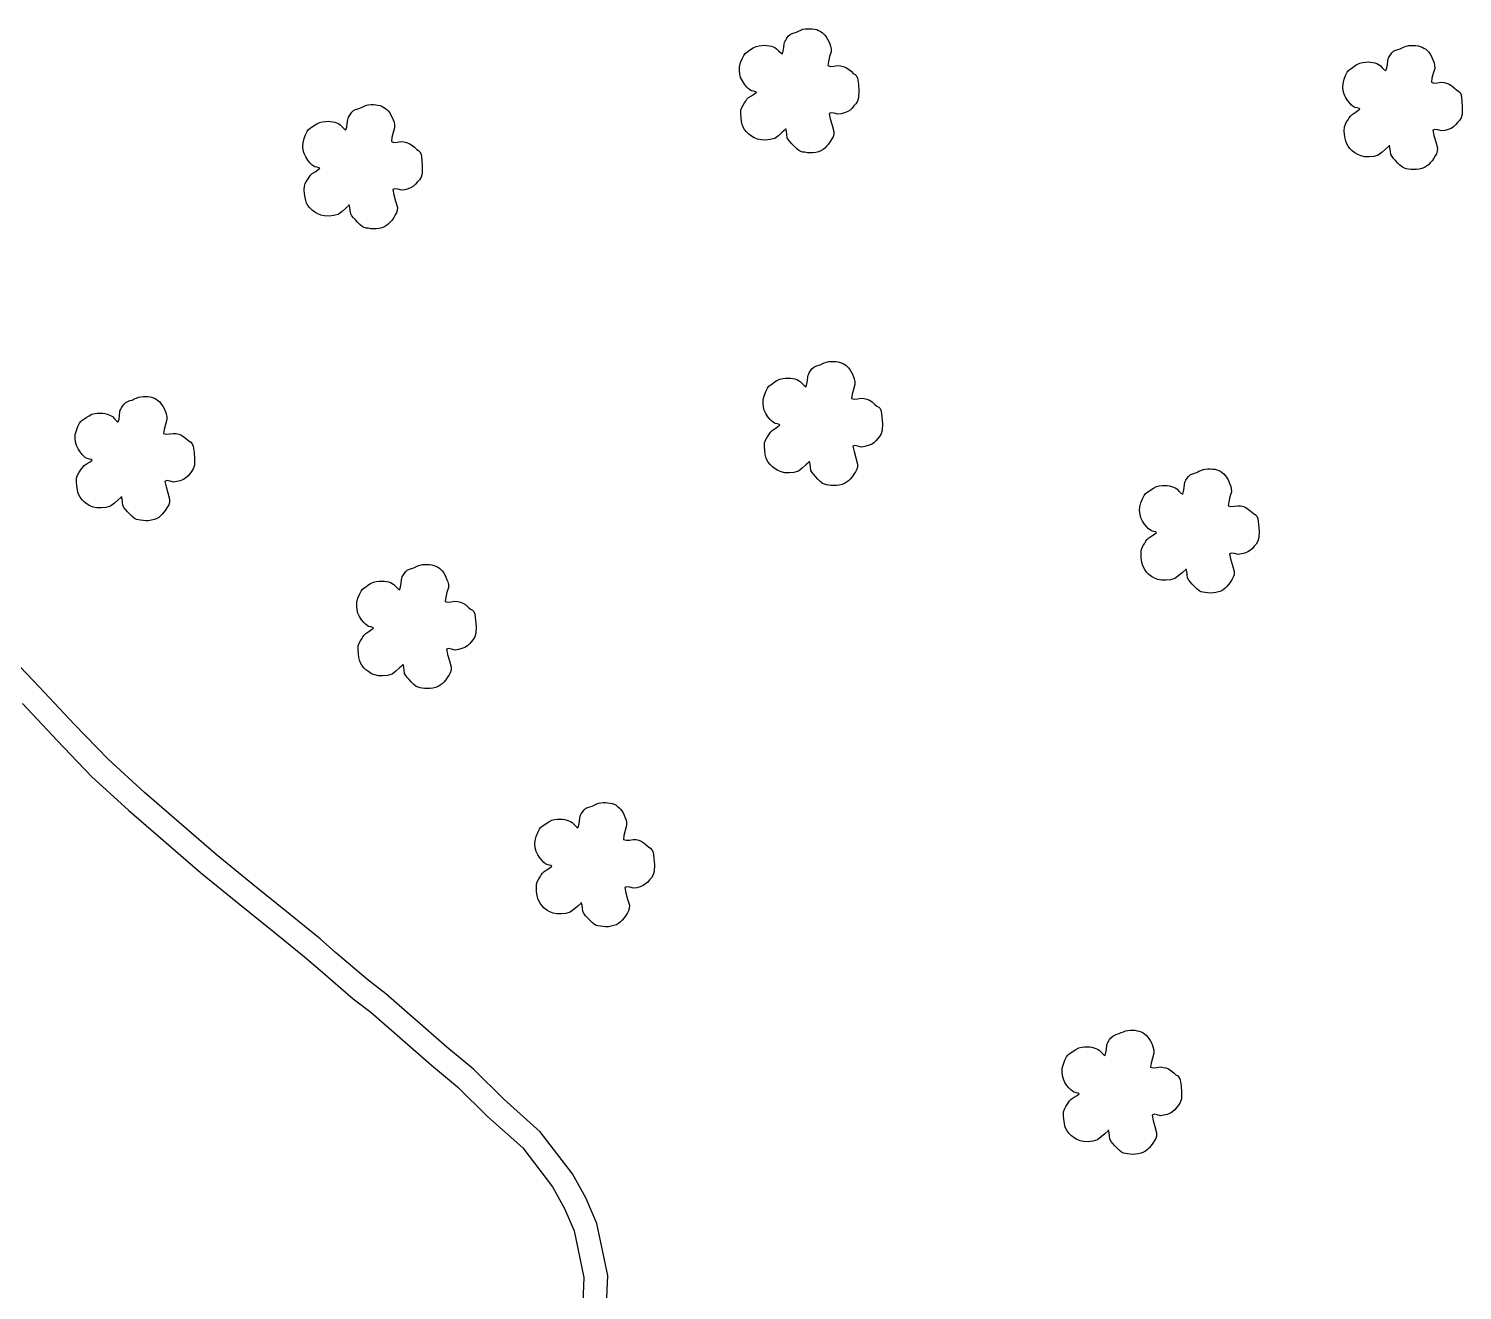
# Model space of a CAD drawing. Extents: x 730929 to 735129, y 7820181 to 7826121.
# Drawn here: x 732560.4 to 732761.2, y 7822710.9 to 7822887.7 of the extents above; entities that cross this region are included whole.
import ezdxf

# ---------------------------------------------------------------- set-up
doc = ezdxf.new("R2010")
doc.units = 0
doc.header["$MEASUREMENT"] = 0
doc.linetypes.add('LIN0', pattern=[0])
for name, color, linetype in [('0114000475014', 5, 'Continuous'), ('RESERVA', 3, 'Continuous'), ('SIMBOLO ARVORE', 118, 'Continuous')]:
    doc.layers.add(name, color=color, linetype=linetype)

msp = doc.modelspace()

# ---------------------------------------------------------------- linework, layer by layer
at = {"layer": '0114000475014'}
msp.add_lwpolyline([(732559.48, 7822793.11), (732564.34, 7822787.92), (732569.18, 7822782.9), (732574.4, 7822778.13), (732584.46, 7822769.42), (732589.68, 7822765.16), (732594.73, 7822761.09), (732599.03, 7822757.61), (732601.19, 7822755.72), (732605.81, 7822751.74), (732608.29, 7822749.83), (732616.78, 7822742.44), (732620.43, 7822739.39), (732624.63, 7822735.25), (732629.58, 7822730.82), (732633.74, 7822725.38), (732635.42, 7822722.34), (732636.79, 7822719.2), (732638.14, 7822712.66), (732638, 7822709.15)], dxfattribs=at)
at = {"layer": 'RESERVA', "flags": 128}
msp.add_lwpolyline([(732641.32, 7822708.73), (732641.48, 7822712.94), (732639.98, 7822720.22), (732638.41, 7822723.82), (732636.53, 7822727.21), (732632.04, 7822733.09), (732626.91, 7822737.68), (732622.67, 7822741.85), (732618.94, 7822744.97), (732610.4, 7822752.41), (732607.92, 7822754.32), (732603.37, 7822758.23), (732601.18, 7822760.15), (732596.82, 7822763.68), (732591.78, 7822767.74), (732586.61, 7822771.97), (732576.61, 7822780.62), (732571.51, 7822785.29), (732566.75, 7822790.22), (732561.9, 7822795.4), (732556.41, 7822801.14)], dxfattribs=at)
at = {"layer": 'SIMBOLO ARVORE', "linetype": 'LIN0', "elevation": 716.76, "flags": 128}
for points in [[(732666.39, 7822873.57), (732665.94, 7822873.17), (732665.44, 7822872.72), (732664.88, 7822872.3), (732664.25, 7822872.13), (732663.6, 7822872.06), (732662.97, 7822872.08), (732662.47, 7822872.19), (732662.02, 7822872.37), (732661.61, 7822872.61), (732661.24, 7822872.9), (732660.92, 7822873.22), (732660.65, 7822873.56), (732660.47, 7822873.89), (732660.34, 7822874.25), (732660.25, 7822874.65), (732660.17, 7822875.18), (732660.12, 7822875.73), (732660.14, 7822876.25), (732660.28, 7822876.64), (732660.46, 7822876.97), (732660.66, 7822877.27), (732660.82, 7822877.53), (732660.99, 7822877.78), (732661.21, 7822878.02), (732661.63, 7822878.29), (732662.03, 7822878.55), (732662.31, 7822878.76), (732662.19, 7822878.85), (732661.93, 7822878.91), (732661.61, 7822878.98), (732661.39, 7822879.12), (732661.16, 7822879.3), (732660.92, 7822879.55), (732660.63, 7822879.92), (732660.35, 7822880.36), (732660.11, 7822880.83), (732659.98, 7822881.32), (732659.93, 7822881.83), (732659.96, 7822882.35), (732660.11, 7822882.93), (732660.32, 7822883.47), (732660.55, 7822883.94), (732660.73, 7822884.19), (732660.93, 7822884.36), (732661.16, 7822884.51), (732661.5, 7822884.76), (732661.88, 7822884.99), (732662.29, 7822885.19), (732662.69, 7822885.29), (732663.08, 7822885.34), (732663.46, 7822885.35), (732663.8, 7822885.33), (732664.12, 7822885.29), (732664.41, 7822885.22), (732664.66, 7822885.13), (732664.91, 7822885.02), (732665.15, 7822884.87), (732665.44, 7822884.55), (732665.72, 7822884.28), (732665.97, 7822884.14), (732666.08, 7822884.52), (732666.16, 7822885.02), (732666.21, 7822885.54), (732666.26, 7822885.76), (732666.33, 7822885.93), (732666.42, 7822886.09), (732666.58, 7822886.36), (732666.79, 7822886.62), (732667.03, 7822886.86), (732667.31, 7822887), (732667.62, 7822887.1), (732667.93, 7822887.2), (732668.23, 7822887.34), (732668.52, 7822887.47), (732668.82, 7822887.59), (732669.15, 7822887.65), (732669.48, 7822887.68), (732669.82, 7822887.68), (732670.14, 7822887.66), (732670.46, 7822887.62), (732670.76, 7822887.55), (732671.03, 7822887.44), (732671.29, 7822887.3), (732671.52, 7822887.14), (732671.73, 7822886.97), (732671.92, 7822886.77), (732672.09, 7822886.53), (732672.28, 7822886.23), (732672.45, 7822885.9), (732672.59, 7822885.55), (732672.7, 7822885.23), (732672.77, 7822884.87), (732672.78, 7822884.45), (732672.58, 7822883.76), (732672.4, 7822883.07), (732672.33, 7822882.5), (732672.69, 7822882.4), (732673.17, 7822882.44), (732673.7, 7822882.53), (732674.09, 7822882.48), (732674.46, 7822882.39), (732674.83, 7822882.25), (732675.21, 7822882), (732675.57, 7822881.71), (732675.89, 7822881.41), (732676.14, 7822881.27), (732676.33, 7822881.08), (732676.48, 7822880.74), (732676.6, 7822879.89), (732676.66, 7822878.96), (732676.64, 7822878.05), (732676.48, 7822877.54), (732676.26, 7822877.16), (732675.98, 7822876.85), (732675.73, 7822876.54), (732675.44, 7822876.27), (732675.11, 7822876.05), (732674.67, 7822875.88), (732674.21, 7822875.76), (732673.73, 7822875.69), (732673.23, 7822875.82), (732672.81, 7822875.89), (732672.53, 7822875.79), (732672.67, 7822875.05), (732672.92, 7822874.16), (732673.17, 7822873.29), (732673.15, 7822872.84), (732673.05, 7822872.5), (732672.88, 7822872.22), (732672.67, 7822871.86), (732672.42, 7822871.51), (732672.15, 7822871.2), (732671.91, 7822870.95), (732671.65, 7822870.74), (732671.36, 7822870.57), (732671, 7822870.43), (732670.62, 7822870.34), (732670.22, 7822870.29), (732669.83, 7822870.28), (732669.46, 7822870.3), (732669.1, 7822870.35), (732668.81, 7822870.39), (732668.53, 7822870.46), (732668.26, 7822870.59), (732667.93, 7822870.87), (732667.6, 7822871.2), (732667.29, 7822871.54), (732667.03, 7822871.81), (732666.81, 7822872.09), (732666.63, 7822872.4), (732666.58, 7822872.87), (732666.53, 7822873.32), (732666.43, 7822873.69), (732666.43, 7822873.69)], [(732750.94, 7822871.22), (732750.49, 7822870.83), (732749.99, 7822870.38), (732749.44, 7822869.96), (732748.8, 7822869.78), (732748.15, 7822869.72), (732747.53, 7822869.74), (732747.02, 7822869.85), (732746.57, 7822870.03), (732746.17, 7822870.27), (732745.8, 7822870.55), (732745.47, 7822870.87), (732745.2, 7822871.22), (732745.02, 7822871.54), (732744.89, 7822871.9), (732744.81, 7822872.3), (732744.72, 7822872.84), (732744.68, 7822873.38), (732744.7, 7822873.91), (732744.83, 7822874.3), (732745.01, 7822874.63), (732745.22, 7822874.92), (732745.37, 7822875.19), (732745.55, 7822875.43), (732745.77, 7822875.67), (732746.19, 7822875.95), (732746.58, 7822876.2), (732746.87, 7822876.42), (732746.74, 7822876.51), (732746.49, 7822876.57), (732746.17, 7822876.64), (732745.94, 7822876.77), (732745.71, 7822876.96), (732745.48, 7822877.21), (732745.18, 7822877.58), (732744.9, 7822878.01), (732744.67, 7822878.49), (732744.54, 7822878.98), (732744.49, 7822879.49), (732744.52, 7822880.01), (732744.67, 7822880.59), (732744.87, 7822881.13), (732745.1, 7822881.6), (732745.28, 7822881.84), (732745.48, 7822882.02), (732745.72, 7822882.16), (732746.06, 7822882.41), (732746.44, 7822882.65), (732746.84, 7822882.85), (732747.24, 7822882.95), (732747.64, 7822883), (732748.02, 7822883.01), (732748.36, 7822882.99), (732748.67, 7822882.94), (732748.96, 7822882.87), (732749.22, 7822882.79), (732749.46, 7822882.68), (732749.7, 7822882.53), (732750, 7822882.2), (732750.28, 7822881.93), (732750.52, 7822881.8), (732750.64, 7822882.17), (732750.71, 7822882.67), (732750.77, 7822883.19), (732750.82, 7822883.42), (732750.88, 7822883.59), (732750.97, 7822883.75), (732751.14, 7822884.01), (732751.34, 7822884.28), (732751.58, 7822884.52), (732751.87, 7822884.65), (732752.17, 7822884.76), (732752.49, 7822884.85), (732752.78, 7822884.99), (732753.07, 7822885.13), (732753.38, 7822885.24), (732753.7, 7822885.3), (732754.04, 7822885.33), (732754.37, 7822885.34), (732754.7, 7822885.32), (732755.01, 7822885.27), (732755.31, 7822885.2), (732755.59, 7822885.09), (732755.84, 7822884.96), (732756.08, 7822884.8), (732756.28, 7822884.62), (732756.47, 7822884.42), (732756.65, 7822884.18), (732756.83, 7822883.88), (732757, 7822883.55), (732757.14, 7822883.2), (732757.26, 7822882.89), (732757.33, 7822882.53), (732757.34, 7822882.11), (732757.14, 7822881.41), (732756.96, 7822880.73), (732756.89, 7822880.16), (732757.24, 7822880.06), (732757.72, 7822880.09), (732758.25, 7822880.18), (732758.65, 7822880.14), (732759.02, 7822880.05), (732759.38, 7822879.91), (732759.76, 7822879.65), (732760.12, 7822879.36), (732760.45, 7822879.07), (732760.69, 7822878.93), (732760.89, 7822878.73), (732761.04, 7822878.39), (732761.16, 7822877.55), (732761.21, 7822876.61), (732761.2, 7822875.71), (732761.04, 7822875.2), (732760.81, 7822874.81), (732760.54, 7822874.51), (732760.28, 7822874.2), (732760, 7822873.93), (732759.66, 7822873.71), (732759.23, 7822873.54), (732758.76, 7822873.41), (732758.29, 7822873.34), (732757.79, 7822873.48), (732757.36, 7822873.55), (732757.08, 7822873.45), (732757.23, 7822872.7), (732757.48, 7822871.82), (732757.73, 7822870.94), (732757.71, 7822870.5), (732757.6, 7822870.16), (732757.43, 7822869.88), (732757.22, 7822869.51), (732756.98, 7822869.17), (732756.71, 7822868.86), (732756.46, 7822868.6), (732756.2, 7822868.39), (732755.91, 7822868.22), (732755.55, 7822868.09), (732755.17, 7822868), (732754.78, 7822867.94), (732754.39, 7822867.94), (732754.01, 7822867.96), (732753.65, 7822868.01), (732753.36, 7822868.04), (732753.09, 7822868.12), (732752.81, 7822868.25), (732752.48, 7822868.53), (732752.16, 7822868.85), (732751.85, 7822869.2), (732751.59, 7822869.47), (732751.37, 7822869.75), (732751.19, 7822870.05), (732751.13, 7822870.52), (732751.08, 7822870.98), (732750.99, 7822871.35), (732750.99, 7822871.35)], [(732605.23, 7822862.92), (732604.78, 7822862.52), (732604.28, 7822862.07), (732603.73, 7822861.65), (732603.09, 7822861.48), (732602.44, 7822861.41), (732601.82, 7822861.43), (732601.31, 7822861.54), (732600.86, 7822861.72), (732600.46, 7822861.96), (732600.09, 7822862.25), (732599.76, 7822862.56), (732599.49, 7822862.91), (732599.31, 7822863.24), (732599.18, 7822863.6), (732599.1, 7822864), (732599.01, 7822864.53), (732598.97, 7822865.08), (732598.99, 7822865.6), (732599.12, 7822865.99), (732599.3, 7822866.32), (732599.51, 7822866.62), (732599.66, 7822866.88), (732599.84, 7822867.13), (732600.06, 7822867.37), (732600.48, 7822867.64), (732600.87, 7822867.89), (732601.16, 7822868.11), (732601.03, 7822868.2), (732600.78, 7822868.26), (732600.46, 7822868.33), (732600.23, 7822868.47), (732600, 7822868.65), (732599.77, 7822868.9), (732599.47, 7822869.27), (732599.19, 7822869.71), (732598.96, 7822870.18), (732598.83, 7822870.67), (732598.78, 7822871.18), (732598.81, 7822871.7), (732598.96, 7822872.28), (732599.16, 7822872.82), (732599.4, 7822873.29), (732599.57, 7822873.54), (732599.77, 7822873.71), (732600.01, 7822873.86), (732600.35, 7822874.11), (732600.73, 7822874.34), (732601.13, 7822874.54), (732601.53, 7822874.64), (732601.93, 7822874.69), (732602.31, 7822874.7), (732602.65, 7822874.68), (732602.96, 7822874.64), (732603.25, 7822874.57), (732603.51, 7822874.48), (732603.75, 7822874.37), (732603.99, 7822874.22), (732604.29, 7822873.9), (732604.57, 7822873.62), (732604.81, 7822873.49), (732604.93, 7822873.87), (732605, 7822874.37), (732605.06, 7822874.89), (732605.11, 7822875.11), (732605.17, 7822875.28), (732605.26, 7822875.44), (732605.43, 7822875.71), (732605.63, 7822875.97), (732605.87, 7822876.21), (732606.16, 7822876.35), (732606.46, 7822876.45), (732606.78, 7822876.55), (732607.07, 7822876.69), (732607.36, 7822876.82), (732607.67, 7822876.94), (732607.99, 7822877), (732608.33, 7822877.03), (732608.66, 7822877.03), (732608.99, 7822877.01), (732609.3, 7822876.97), (732609.6, 7822876.9), (732609.88, 7822876.79), (732610.13, 7822876.65), (732610.37, 7822876.49), (732610.57, 7822876.32), (732610.76, 7822876.11), (732610.94, 7822875.88), (732611.12, 7822875.58), (732611.29, 7822875.25), (732611.43, 7822874.89), (732611.55, 7822874.58), (732611.62, 7822874.22), (732611.63, 7822873.8), (732611.43, 7822873.11), (732611.25, 7822872.42), (732611.18, 7822871.85), (732611.53, 7822871.75), (732612.01, 7822871.79), (732612.54, 7822871.87), (732612.94, 7822871.83), (732613.31, 7822871.74), (732613.67, 7822871.6), (732614.05, 7822871.35), (732614.41, 7822871.06), (732614.74, 7822870.76), (732614.98, 7822870.62), (732615.18, 7822870.43), (732615.33, 7822870.09), (732615.45, 7822869.24), (732615.5, 7822868.3), (732615.49, 7822867.4), (732615.33, 7822866.89), (732615.1, 7822866.5), (732614.83, 7822866.2), (732614.57, 7822865.89), (732614.29, 7822865.62), (732613.95, 7822865.4), (732613.52, 7822865.23), (732613.05, 7822865.11), (732612.58, 7822865.04), (732612.08, 7822865.17), (732611.65, 7822865.24), (732611.37, 7822865.14), (732611.52, 7822864.4), (732611.77, 7822863.51), (732612.02, 7822862.64), (732612, 7822862.19), (732611.89, 7822861.85), (732611.72, 7822861.57), (732611.51, 7822861.21), (732611.27, 7822860.86), (732611, 7822860.55), (732610.75, 7822860.3), (732610.49, 7822860.09), (732610.2, 7822859.91), (732609.84, 7822859.78), (732609.46, 7822859.69), (732609.07, 7822859.64), (732608.68, 7822859.63), (732608.3, 7822859.65), (732607.95, 7822859.7), (732607.65, 7822859.74), (732607.38, 7822859.81), (732607.1, 7822859.94), (732606.77, 7822860.22), (732606.45, 7822860.55), (732606.14, 7822860.89), (732605.88, 7822861.16), (732605.66, 7822861.44), (732605.48, 7822861.75), (732605.42, 7822862.22), (732605.37, 7822862.67), (732605.28, 7822863.04), (732605.28, 7822863.04)], [(732669.7, 7822826.93), (732669.25, 7822826.54), (732668.75, 7822826.09), (732668.2, 7822825.67), (732667.56, 7822825.5), (732666.91, 7822825.43), (732666.29, 7822825.45), (732665.78, 7822825.56), (732665.33, 7822825.74), (732664.93, 7822825.98), (732664.55, 7822826.27), (732664.23, 7822826.58), (732663.96, 7822826.93), (732663.78, 7822827.26), (732663.65, 7822827.62), (732663.56, 7822828.02), (732663.48, 7822828.55), (732663.44, 7822829.1), (732663.46, 7822829.62), (732663.59, 7822830.01), (732663.77, 7822830.34), (732663.98, 7822830.64), (732664.13, 7822830.9), (732664.31, 7822831.15), (732664.53, 7822831.38), (732664.95, 7822831.66), (732665.34, 7822831.91), (732665.62, 7822832.13), (732665.5, 7822832.22), (732665.25, 7822832.28), (732664.93, 7822832.35), (732664.7, 7822832.49), (732664.47, 7822832.67), (732664.24, 7822832.92), (732663.94, 7822833.29), (732663.66, 7822833.73), (732663.42, 7822834.2), (732663.3, 7822834.69), (732663.25, 7822835.2), (732663.28, 7822835.72), (732663.43, 7822836.3), (732663.63, 7822836.84), (732663.86, 7822837.31), (732664.04, 7822837.56), (732664.24, 7822837.73), (732664.48, 7822837.88), (732664.82, 7822838.12), (732665.2, 7822838.36), (732665.6, 7822838.56), (732666, 7822838.66), (732666.4, 7822838.71), (732666.78, 7822838.72), (732667.12, 7822838.7), (732667.43, 7822838.66), (732667.72, 7822838.59), (732667.98, 7822838.5), (732668.22, 7822838.39), (732668.46, 7822838.24), (732668.76, 7822837.92), (732669.04, 7822837.64), (732669.28, 7822837.51), (732669.4, 7822837.89), (732669.47, 7822838.39), (732669.52, 7822838.9), (732669.58, 7822839.13), (732669.64, 7822839.3), (732669.73, 7822839.46), (732669.9, 7822839.73), (732670.1, 7822839.99), (732670.34, 7822840.23), (732670.63, 7822840.37), (732670.93, 7822840.47), (732671.25, 7822840.57), (732671.54, 7822840.71), (732671.83, 7822840.84), (732672.13, 7822840.96), (732672.46, 7822841.02), (732672.8, 7822841.05), (732673.13, 7822841.05), (732673.46, 7822841.03), (732673.77, 7822840.99), (732674.07, 7822840.91), (732674.35, 7822840.81), (732674.6, 7822840.67), (732674.84, 7822840.51), (732675.04, 7822840.34), (732675.23, 7822840.13), (732675.41, 7822839.9), (732675.59, 7822839.6), (732675.76, 7822839.27), (732675.9, 7822838.91), (732676.02, 7822838.6), (732676.09, 7822838.24), (732676.1, 7822837.82), (732675.9, 7822837.13), (732675.72, 7822836.44), (732675.65, 7822835.87), (732676, 7822835.77), (732676.48, 7822835.81), (732677.01, 7822835.89), (732677.4, 7822835.85), (732677.78, 7822835.76), (732678.14, 7822835.62), (732678.52, 7822835.37), (732678.88, 7822835.08), (732679.2, 7822834.78), (732679.45, 7822834.64), (732679.65, 7822834.45), (732679.79, 7822834.1), (732679.91, 7822833.26), (732679.97, 7822832.32), (732679.95, 7822831.42), (732679.8, 7822830.91), (732679.57, 7822830.52), (732679.3, 7822830.22), (732679.04, 7822829.91), (732678.76, 7822829.64), (732678.42, 7822829.42), (732677.99, 7822829.25), (732677.52, 7822829.13), (732677.05, 7822829.05), (732676.54, 7822829.19), (732676.12, 7822829.26), (732675.84, 7822829.16), (732675.99, 7822828.42), (732676.24, 7822827.53), (732676.49, 7822826.66), (732676.47, 7822826.21), (732676.36, 7822825.87), (732676.19, 7822825.59), (732675.98, 7822825.23), (732675.73, 7822824.88), (732675.47, 7822824.57), (732675.22, 7822824.32), (732674.96, 7822824.11), (732674.67, 7822823.93), (732674.31, 7822823.8), (732673.93, 7822823.71), (732673.54, 7822823.66), (732673.15, 7822823.65), (732672.77, 7822823.67), (732672.41, 7822823.72), (732672.12, 7822823.76), (732671.85, 7822823.83), (732671.57, 7822823.96), (732671.24, 7822824.24), (732670.91, 7822824.57), (732670.61, 7822824.91), (732670.34, 7822825.18), (732670.12, 7822825.46), (732669.95, 7822825.77), (732669.89, 7822826.24), (732669.84, 7822826.69), (732669.75, 7822827.06), (732669.75, 7822827.06)], [(732573.32, 7822822.01), (732572.87, 7822821.62), (732572.37, 7822821.17), (732571.82, 7822820.75), (732571.18, 7822820.58), (732570.53, 7822820.51), (732569.91, 7822820.53), (732569.4, 7822820.64), (732568.95, 7822820.82), (732568.55, 7822821.06), (732568.18, 7822821.34), (732567.85, 7822821.66), (732567.59, 7822822.01), (732567.4, 7822822.34), (732567.27, 7822822.69), (732567.19, 7822823.09), (732567.1, 7822823.63), (732567.06, 7822824.18), (732567.08, 7822824.7), (732567.21, 7822825.09), (732567.39, 7822825.42), (732567.6, 7822825.71), (732567.75, 7822825.98), (732567.93, 7822826.23), (732568.15, 7822826.46), (732568.57, 7822826.74), (732568.97, 7822826.99), (732569.25, 7822827.21), (732569.13, 7822827.3), (732568.87, 7822827.36), (732568.55, 7822827.43), (732568.32, 7822827.56), (732568.1, 7822827.75), (732567.86, 7822828), (732567.56, 7822828.37), (732567.28, 7822828.8), (732567.05, 7822829.28), (732566.92, 7822829.77), (732566.87, 7822830.28), (732566.9, 7822830.8), (732567.05, 7822831.38), (732567.25, 7822831.92), (732567.49, 7822832.39), (732567.66, 7822832.63), (732567.86, 7822832.81), (732568.1, 7822832.96), (732568.44, 7822833.2), (732568.82, 7822833.44), (732569.22, 7822833.64), (732569.62, 7822833.74), (732570.02, 7822833.79), (732570.4, 7822833.8), (732570.74, 7822833.78), (732571.05, 7822833.74), (732571.34, 7822833.66), (732571.6, 7822833.58), (732571.84, 7822833.47), (732572.09, 7822833.32), (732572.38, 7822833), (732572.66, 7822832.72), (732572.9, 7822832.59), (732573.02, 7822832.97), (732573.1, 7822833.47), (732573.15, 7822833.98), (732573.2, 7822834.21), (732573.26, 7822834.38), (732573.35, 7822834.54), (732573.52, 7822834.8), (732573.72, 7822835.07), (732573.96, 7822835.31), (732574.25, 7822835.45), (732574.56, 7822835.55), (732574.87, 7822835.64), (732575.16, 7822835.79), (732575.46, 7822835.92), (732575.76, 7822836.04), (732576.08, 7822836.1), (732576.42, 7822836.13), (732576.75, 7822836.13), (732577.08, 7822836.11), (732577.39, 7822836.07), (732577.69, 7822835.99), (732577.97, 7822835.88), (732578.23, 7822835.75), (732578.46, 7822835.59), (732578.67, 7822835.41), (732578.85, 7822835.21), (732579.03, 7822834.97), (732579.21, 7822834.68), (732579.38, 7822834.34), (732579.53, 7822833.99), (732579.64, 7822833.68), (732579.71, 7822833.32), (732579.72, 7822832.9), (732579.52, 7822832.2), (732579.34, 7822831.52), (732579.27, 7822830.95), (732579.62, 7822830.85), (732580.1, 7822830.89), (732580.63, 7822830.97), (732581.03, 7822830.93), (732581.4, 7822830.84), (732581.76, 7822830.7), (732582.14, 7822830.45), (732582.5, 7822830.16), (732582.83, 7822829.86), (732583.07, 7822829.72), (732583.27, 7822829.52), (732583.42, 7822829.18), (732583.54, 7822828.34), (732583.6, 7822827.4), (732583.58, 7822826.5), (732583.42, 7822825.99), (732583.19, 7822825.6), (732582.92, 7822825.3), (732582.67, 7822824.99), (732582.38, 7822824.72), (732582.05, 7822824.5), (732581.61, 7822824.33), (732581.14, 7822824.2), (732580.67, 7822824.13), (732580.17, 7822824.27), (732579.74, 7822824.34), (732579.46, 7822824.24), (732579.61, 7822823.49), (732579.86, 7822822.61), (732580.11, 7822821.73), (732580.09, 7822821.29), (732579.98, 7822820.95), (732579.81, 7822820.67), (732579.6, 7822820.3), (732579.36, 7822819.96), (732579.09, 7822819.65), (732578.84, 7822819.39), (732578.58, 7822819.18), (732578.29, 7822819.01), (732577.94, 7822818.88), (732577.55, 7822818.79), (732577.16, 7822818.73), (732576.77, 7822818.73), (732576.39, 7822818.75), (732576.04, 7822818.8), (732575.74, 7822818.84), (732575.47, 7822818.91), (732575.19, 7822819.04), (732574.86, 7822819.32), (732574.54, 7822819.64), (732574.23, 7822819.99), (732573.97, 7822820.26), (732573.75, 7822820.54), (732573.57, 7822820.84), (732573.52, 7822821.31), (732573.46, 7822821.77), (732573.37, 7822822.14), (732573.37, 7822822.14)], [(732722.46, 7822811.87), (732722.01, 7822811.48), (732721.51, 7822811.03), (732720.96, 7822810.61), (732720.32, 7822810.44), (732719.67, 7822810.37), (732719.05, 7822810.39), (732718.54, 7822810.5), (732718.09, 7822810.68), (732717.69, 7822810.92), (732717.31, 7822811.2), (732716.99, 7822811.52), (732716.72, 7822811.87), (732716.54, 7822812.2), (732716.41, 7822812.56), (732716.32, 7822812.96), (732716.24, 7822813.49), (732716.2, 7822814.04), (732716.22, 7822814.56), (732716.35, 7822814.95), (732716.53, 7822815.28), (732716.74, 7822815.57), (732716.89, 7822815.84), (732717.07, 7822816.09), (732717.29, 7822816.32), (732717.71, 7822816.6), (732718.1, 7822816.85), (732718.39, 7822817.07), (732718.26, 7822817.16), (732718.01, 7822817.22), (732717.69, 7822817.29), (732717.46, 7822817.43), (732717.23, 7822817.61), (732717, 7822817.86), (732716.7, 7822818.23), (732716.42, 7822818.66), (732716.18, 7822819.14), (732716.06, 7822819.63), (732716.01, 7822820.14), (732716.04, 7822820.66), (732716.19, 7822821.24), (732716.39, 7822821.78), (732716.62, 7822822.25), (732716.8, 7822822.49), (732717, 7822822.67), (732717.24, 7822822.82), (732717.58, 7822823.06), (732717.96, 7822823.3), (732718.36, 7822823.5), (732718.76, 7822823.6), (732719.16, 7822823.65), (732719.54, 7822823.66), (732719.88, 7822823.64), (732720.19, 7822823.6), (732720.48, 7822823.53), (732720.74, 7822823.44), (732720.98, 7822823.33), (732721.22, 7822823.18), (732721.52, 7822822.86), (732721.8, 7822822.58), (732722.04, 7822822.45), (732722.16, 7822822.83), (732722.23, 7822823.33), (732722.28, 7822823.84), (732722.34, 7822824.07), (732722.4, 7822824.24), (732722.49, 7822824.4), (732722.66, 7822824.67), (732722.86, 7822824.93), (732723.1, 7822825.17), (732723.39, 7822825.31), (732723.69, 7822825.41), (732724.01, 7822825.5), (732724.3, 7822825.65), (732724.59, 7822825.78), (732724.89, 7822825.9), (732725.22, 7822825.96), (732725.56, 7822825.99), (732725.89, 7822825.99), (732726.22, 7822825.97), (732726.53, 7822825.93), (732726.83, 7822825.85), (732727.11, 7822825.75), (732727.36, 7822825.61), (732727.6, 7822825.45), (732727.8, 7822825.28), (732727.99, 7822825.07), (732728.17, 7822824.84), (732728.35, 7822824.54), (732728.52, 7822824.21), (732728.66, 7822823.85), (732728.78, 7822823.54), (732728.85, 7822823.18), (732728.86, 7822822.76), (732728.66, 7822822.07), (732728.48, 7822821.38), (732728.41, 7822820.81), (732728.76, 7822820.71), (732729.24, 7822820.75), (732729.77, 7822820.83), (732730.16, 7822820.79), (732730.54, 7822820.7), (732730.9, 7822820.56), (732731.28, 7822820.31), (732731.64, 7822820.02), (732731.96, 7822819.72), (732732.21, 7822819.58), (732732.41, 7822819.38), (732732.55, 7822819.04), (732732.67, 7822818.2), (732732.73, 7822817.26), (732732.71, 7822816.36), (732732.56, 7822815.85), (732732.33, 7822815.46), (732732.06, 7822815.16), (732731.8, 7822814.85), (732731.52, 7822814.58), (732731.18, 7822814.36), (732730.75, 7822814.19), (732730.28, 7822814.07), (732729.81, 7822813.99), (732729.3, 7822814.13), (732728.88, 7822814.2), (732728.6, 7822814.1), (732728.75, 7822813.36), (732729, 7822812.47), (732729.25, 7822811.6), (732729.23, 7822811.15), (732729.12, 7822810.81), (732728.95, 7822810.53), (732728.74, 7822810.17), (732728.49, 7822809.82), (732728.23, 7822809.51), (732727.98, 7822809.26), (732727.72, 7822809.04), (732727.43, 7822808.87), (732727.07, 7822808.74), (732726.69, 7822808.65), (732726.3, 7822808.6), (732725.91, 7822808.59), (732725.53, 7822808.61), (732725.17, 7822808.66), (732724.88, 7822808.7), (732724.61, 7822808.77), (732724.33, 7822808.9), (732724, 7822809.18), (732723.67, 7822809.51), (732723.37, 7822809.85), (732723.11, 7822810.12), (732722.88, 7822810.4), (732722.71, 7822810.71), (732722.65, 7822811.18), (732722.6, 7822811.63), (732722.51, 7822812), (732722.51, 7822812)], [(732612.77, 7822798.48), (732612.32, 7822798.09), (732611.82, 7822797.64), (732611.27, 7822797.22), (732610.63, 7822797.05), (732609.98, 7822796.98), (732609.36, 7822797), (732608.85, 7822797.11), (732608.4, 7822797.29), (732608, 7822797.53), (732607.62, 7822797.81), (732607.3, 7822798.13), (732607.03, 7822798.48), (732606.85, 7822798.81), (732606.72, 7822799.17), (732606.63, 7822799.57), (732606.55, 7822800.1), (732606.51, 7822800.65), (732606.53, 7822801.17), (732606.66, 7822801.56), (732606.84, 7822801.89), (732607.05, 7822802.19), (732607.2, 7822802.45), (732607.38, 7822802.7), (732607.59, 7822802.93), (732608.02, 7822803.21), (732608.41, 7822803.46), (732608.69, 7822803.68), (732608.57, 7822803.77), (732608.32, 7822803.83), (732607.99, 7822803.9), (732607.77, 7822804.04), (732607.54, 7822804.22), (732607.31, 7822804.47), (732607.01, 7822804.84), (732606.73, 7822805.28), (732606.49, 7822805.75), (732606.37, 7822806.24), (732606.32, 7822806.75), (732606.35, 7822807.27), (732606.5, 7822807.85), (732606.7, 7822808.39), (732606.93, 7822808.86), (732607.11, 7822809.11), (732607.31, 7822809.28), (732607.55, 7822809.43), (732607.89, 7822809.67), (732608.27, 7822809.91), (732608.67, 7822810.11), (732609.07, 7822810.21), (732609.47, 7822810.26), (732609.85, 7822810.27), (732610.18, 7822810.25), (732610.5, 7822810.21), (732610.79, 7822810.14), (732611.04, 7822810.05), (732611.29, 7822809.94), (732611.53, 7822809.79), (732611.83, 7822809.47), (732612.11, 7822809.19), (732612.35, 7822809.06), (732612.47, 7822809.44), (732612.54, 7822809.94), (732612.59, 7822810.45), (732612.64, 7822810.68), (732612.71, 7822810.85), (732612.8, 7822811.01), (732612.96, 7822811.28), (732613.17, 7822811.54), (732613.41, 7822811.78), (732613.7, 7822811.92), (732614, 7822812.02), (732614.32, 7822812.12), (732614.61, 7822812.26), (732614.9, 7822812.39), (732615.2, 7822812.51), (732615.53, 7822812.57), (732615.86, 7822812.6), (732616.2, 7822812.6), (732616.52, 7822812.58), (732616.84, 7822812.54), (732617.14, 7822812.46), (732617.42, 7822812.36), (732617.67, 7822812.22), (732617.91, 7822812.06), (732618.11, 7822811.89), (732618.3, 7822811.68), (732618.47, 7822811.45), (732618.66, 7822811.15), (732618.83, 7822810.82), (732618.97, 7822810.46), (732619.09, 7822810.15), (732619.16, 7822809.79), (732619.17, 7822809.37), (732618.97, 7822808.68), (732618.79, 7822807.99), (732618.71, 7822807.42), (732619.07, 7822807.32), (732619.55, 7822807.36), (732620.08, 7822807.44), (732620.47, 7822807.4), (732620.85, 7822807.31), (732621.21, 7822807.17), (732621.59, 7822806.92), (732621.95, 7822806.63), (732622.27, 7822806.33), (732622.52, 7822806.19), (732622.72, 7822806), (732622.86, 7822805.65), (732622.98, 7822804.81), (732623.04, 7822803.87), (732623.02, 7822802.97), (732622.86, 7822802.46), (732622.64, 7822802.07), (732622.37, 7822801.77), (732622.11, 7822801.46), (732621.82, 7822801.19), (732621.49, 7822800.97), (732621.06, 7822800.8), (732620.59, 7822800.68), (732620.12, 7822800.6), (732619.61, 7822800.74), (732619.19, 7822800.81), (732618.91, 7822800.71), (732619.06, 7822799.97), (732619.31, 7822799.08), (732619.55, 7822798.21), (732619.54, 7822797.76), (732619.43, 7822797.42), (732619.26, 7822797.14), (732619.05, 7822796.78), (732618.8, 7822796.43), (732618.54, 7822796.12), (732618.29, 7822795.87), (732618.03, 7822795.66), (732617.74, 7822795.48), (732617.38, 7822795.35), (732617, 7822795.26), (732616.61, 7822795.21), (732616.22, 7822795.2), (732615.84, 7822795.22), (732615.48, 7822795.27), (732615.19, 7822795.31), (732614.91, 7822795.38), (732614.64, 7822795.51), (732614.31, 7822795.79), (732613.98, 7822796.12), (732613.67, 7822796.46), (732613.41, 7822796.73), (732613.19, 7822797.01), (732613.02, 7822797.32), (732612.96, 7822797.79), (732612.91, 7822798.24), (732612.82, 7822798.61), (732612.82, 7822798.61)], [(732637.75, 7822765.11), (732637.3, 7822764.72), (732636.8, 7822764.27), (732636.24, 7822763.85), (732635.61, 7822763.68), (732634.96, 7822763.61), (732634.34, 7822763.63), (732633.83, 7822763.74), (732633.38, 7822763.92), (732632.97, 7822764.16), (732632.6, 7822764.44), (732632.28, 7822764.76), (732632.01, 7822765.11), (732631.83, 7822765.44), (732631.7, 7822765.79), (732631.61, 7822766.19), (732631.53, 7822766.73), (732631.49, 7822767.27), (732631.5, 7822767.8), (732631.64, 7822768.19), (732631.82, 7822768.52), (732632.02, 7822768.81), (732632.18, 7822769.08), (732632.35, 7822769.33), (732632.57, 7822769.56), (732632.99, 7822769.84), (732633.39, 7822770.09), (732633.67, 7822770.31), (732633.55, 7822770.4), (732633.29, 7822770.46), (732632.97, 7822770.53), (732632.75, 7822770.66), (732632.52, 7822770.85), (732632.28, 7822771.1), (732631.99, 7822771.47), (732631.71, 7822771.9), (732631.47, 7822772.38), (732631.34, 7822772.87), (732631.29, 7822773.38), (732631.32, 7822773.9), (732631.47, 7822774.48), (732631.68, 7822775.02), (732631.91, 7822775.49), (732632.09, 7822775.73), (732632.29, 7822775.91), (732632.52, 7822776.05), (732632.86, 7822776.3), (732633.24, 7822776.54), (732633.65, 7822776.74), (732634.05, 7822776.84), (732634.44, 7822776.89), (732634.82, 7822776.9), (732635.16, 7822776.88), (732635.48, 7822776.84), (732635.77, 7822776.76), (732636.02, 7822776.68), (732636.27, 7822776.57), (732636.51, 7822776.42), (732636.81, 7822776.09), (732637.09, 7822775.82), (732637.33, 7822775.69), (732637.44, 7822776.06), (732637.52, 7822776.56), (732637.57, 7822777.08), (732637.62, 7822777.31), (732637.69, 7822777.48), (732637.78, 7822777.64), (732637.94, 7822777.9), (732638.15, 7822778.17), (732638.39, 7822778.41), (732638.67, 7822778.54), (732638.98, 7822778.65), (732639.29, 7822778.74), (732639.59, 7822778.88), (732639.88, 7822779.02), (732640.18, 7822779.14), (732640.51, 7822779.2), (732640.84, 7822779.22), (732641.18, 7822779.23), (732641.5, 7822779.21), (732641.82, 7822779.16), (732642.12, 7822779.09), (732642.39, 7822778.98), (732642.65, 7822778.85), (732642.88, 7822778.69), (732643.09, 7822778.51), (732643.28, 7822778.31), (732643.45, 7822778.07), (732643.64, 7822777.77), (732643.81, 7822777.44), (732643.95, 7822777.09), (732644.07, 7822776.78), (732644.13, 7822776.42), (732644.14, 7822776), (732643.94, 7822775.3), (732643.76, 7822774.62), (732643.69, 7822774.05), (732644.05, 7822773.95), (732644.53, 7822773.98), (732645.06, 7822774.07), (732645.45, 7822774.03), (732645.83, 7822773.94), (732646.19, 7822773.8), (732646.57, 7822773.55), (732646.93, 7822773.26), (732647.25, 7822772.96), (732647.5, 7822772.82), (732647.69, 7822772.62), (732647.84, 7822772.28), (732647.96, 7822771.44), (732648.02, 7822770.5), (732648, 7822769.6), (732647.84, 7822769.09), (732647.62, 7822768.7), (732647.34, 7822768.4), (732647.09, 7822768.09), (732646.8, 7822767.82), (732646.47, 7822767.6), (732646.03, 7822767.43), (732645.57, 7822767.3), (732645.09, 7822767.23), (732644.59, 7822767.37), (732644.17, 7822767.44), (732643.89, 7822767.34), (732644.03, 7822766.59), (732644.28, 7822765.71), (732644.53, 7822764.83), (732644.51, 7822764.39), (732644.41, 7822764.05), (732644.24, 7822763.77), (732644.03, 7822763.4), (732643.78, 7822763.06), (732643.51, 7822762.75), (732643.27, 7822762.49), (732643.01, 7822762.28), (732642.72, 7822762.11), (732642.36, 7822761.98), (732641.98, 7822761.89), (732641.58, 7822761.83), (732641.19, 7822761.83), (732640.82, 7822761.85), (732640.46, 7822761.9), (732640.17, 7822761.94), (732639.89, 7822762.01), (732639.62, 7822762.14), (732639.29, 7822762.42), (732638.96, 7822762.74), (732638.65, 7822763.09), (732638.39, 7822763.36), (732638.17, 7822763.64), (732637.99, 7822763.94), (732637.94, 7822764.41), (732637.89, 7822764.87), (732637.79, 7822765.24), (732637.79, 7822765.24)], [(732711.6, 7822733.21), (732711.15, 7822732.82), (732710.64, 7822732.37), (732710.09, 7822731.95), (732709.45, 7822731.77), (732708.81, 7822731.7), (732708.18, 7822731.73), (732707.68, 7822731.84), (732707.22, 7822732.02), (732706.82, 7822732.26), (732706.45, 7822732.54), (732706.12, 7822732.86), (732705.86, 7822733.2), (732705.68, 7822733.53), (732705.55, 7822733.89), (732705.46, 7822734.29), (732705.37, 7822734.82), (732705.33, 7822735.37), (732705.35, 7822735.9), (732705.48, 7822736.28), (732705.66, 7822736.62), (732705.87, 7822736.91), (732706.03, 7822737.18), (732706.2, 7822737.42), (732706.42, 7822737.66), (732706.84, 7822737.93), (732707.24, 7822738.19), (732707.52, 7822738.4), (732707.4, 7822738.49), (732707.14, 7822738.56), (732706.82, 7822738.63), (732706.6, 7822738.76), (732706.37, 7822738.95), (732706.13, 7822739.2), (732705.83, 7822739.57), (732705.55, 7822740), (732705.32, 7822740.48), (732705.19, 7822740.97), (732705.14, 7822741.47), (732705.17, 7822742), (732705.32, 7822742.57), (732705.52, 7822743.11), (732705.76, 7822743.58), (732705.94, 7822743.83), (732706.14, 7822744.01), (732706.37, 7822744.15), (732706.71, 7822744.4), (732707.09, 7822744.64), (732707.49, 7822744.84), (732707.9, 7822744.94), (732708.29, 7822744.99), (732708.67, 7822744.99), (732709.01, 7822744.98), (732709.32, 7822744.93), (732709.61, 7822744.86), (732709.87, 7822744.78), (732710.11, 7822744.67), (732710.36, 7822744.52), (732710.65, 7822744.19), (732710.93, 7822743.92), (732711.17, 7822743.79), (732711.29, 7822744.16), (732711.37, 7822744.66), (732711.42, 7822745.18), (732711.47, 7822745.41), (732711.53, 7822745.58), (732711.63, 7822745.74), (732711.79, 7822746), (732711.99, 7822746.27), (732712.24, 7822746.51), (732712.52, 7822746.64), (732712.83, 7822746.75), (732713.14, 7822746.84), (732713.43, 7822746.98), (732713.73, 7822747.12), (732714.03, 7822747.23), (732714.36, 7822747.29), (732714.69, 7822747.32), (732715.02, 7822747.32), (732715.35, 7822747.31), (732715.67, 7822747.26), (732715.97, 7822747.19), (732716.24, 7822747.08), (732716.5, 7822746.95), (732716.73, 7822746.79), (732716.94, 7822746.61), (732717.12, 7822746.41), (732717.3, 7822746.17), (732717.49, 7822745.87), (732717.65, 7822745.54), (732717.8, 7822745.19), (732717.91, 7822744.87), (732717.98, 7822744.52), (732717.99, 7822744.1), (732717.79, 7822743.4), (732717.61, 7822742.72), (732717.54, 7822742.15), (732717.89, 7822742.05), (732718.37, 7822742.08), (732718.91, 7822742.17), (732719.3, 7822742.12), (732719.67, 7822742.04), (732720.03, 7822741.9), (732720.42, 7822741.64), (732720.78, 7822741.35), (732721.1, 7822741.05), (732721.35, 7822740.92), (732721.54, 7822740.72), (732721.69, 7822740.38), (732721.81, 7822739.54), (732721.87, 7822738.6), (732721.85, 7822737.7), (732721.69, 7822737.19), (732721.46, 7822736.8), (732721.19, 7822736.5), (732720.94, 7822736.18), (732720.65, 7822735.92), (732720.32, 7822735.7), (732719.88, 7822735.52), (732719.41, 7822735.4), (732718.94, 7822735.33), (732718.44, 7822735.46), (732718.02, 7822735.54), (732717.74, 7822735.44), (732717.88, 7822734.69), (732718.13, 7822733.81), (732718.38, 7822732.93), (732718.36, 7822732.48), (732718.26, 7822732.14), (732718.09, 7822731.86), (732717.87, 7822731.5), (732717.63, 7822731.16), (732717.36, 7822730.84), (732717.12, 7822730.59), (732716.85, 7822730.38), (732716.56, 7822730.21), (732716.21, 7822730.08), (732715.82, 7822729.98), (732715.43, 7822729.93), (732715.04, 7822729.92), (732714.66, 7822729.95), (732714.31, 7822730), (732714.02, 7822730.03), (732713.74, 7822730.11), (732713.47, 7822730.24), (732713.14, 7822730.51), (732712.81, 7822730.84), (732712.5, 7822731.19), (732712.24, 7822731.45), (732712.02, 7822731.73), (732711.84, 7822732.04), (732711.79, 7822732.51), (732711.74, 7822732.96), (732711.64, 7822733.34), (732711.64, 7822733.34)]]:
    msp.add_lwpolyline(points, dxfattribs=at)

doc.saveas('drawing.dxf')
